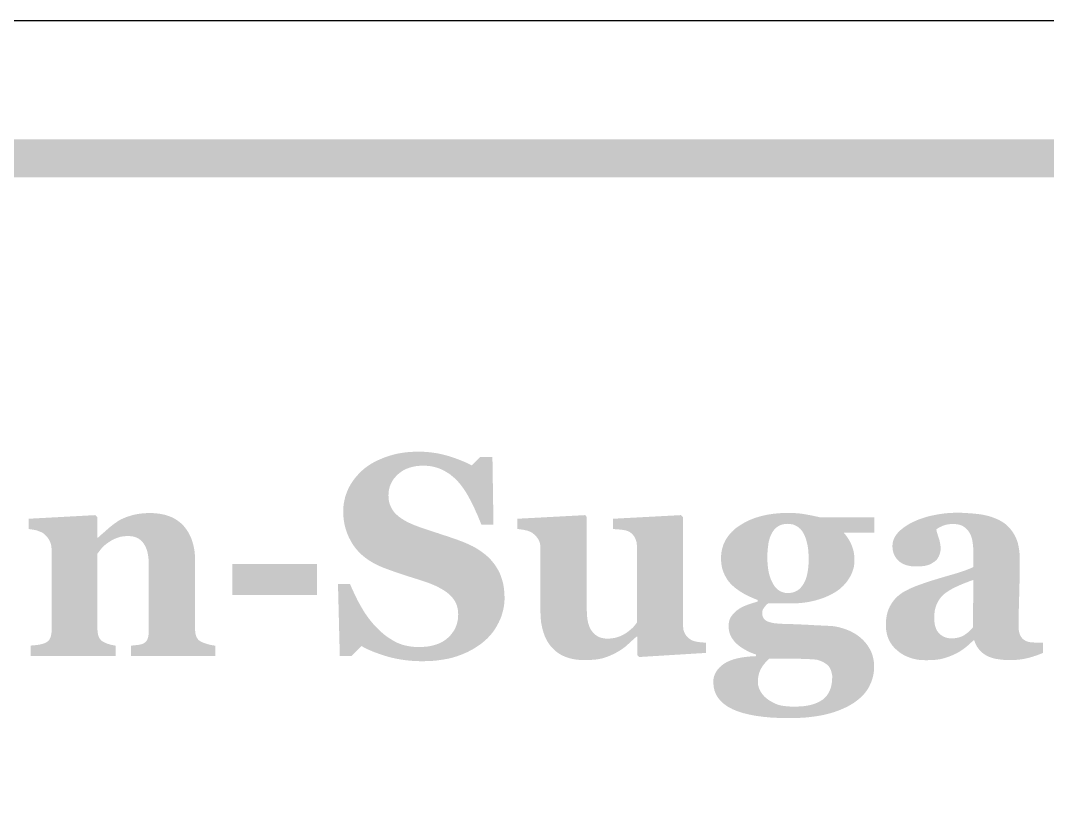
# Model space of a CAD drawing. Header units: millimetres. Extents: x 4 to 272, y 4 to 144.
# Drawn here: x 234.12 to 244.86, y 135.7 to 144.04 of the extents above; entities that cross this region are included whole.
import ezdxf

# ---------------------------------------------------------------- set-up
doc = ezdxf.new("R2010")
doc.units = ezdxf.units.MM
doc.layers.add('CUT', color=1, linetype='Continuous')
doc.layers.add('RASTER', color=7, linetype='Continuous')

msp = doc.modelspace()

# ---------------------------------------------------------------- hatches: boundary and pattern name
at = {"layer": 'RASTER'}
h = msp.add_hatch(color=7, dxfattribs=at)
h.paths.add_polyline_path([(209.2, 140.6), (209.234, 141.116), (209.337, 141.563), (209.509, 141.941), (209.75, 142.25), (210.059, 142.491), (210.438, 142.663), (210.884, 142.766), (211.4, 142.8), (268.6, 142.8), (269.116, 142.766), (269.563, 142.663), (269.941, 142.491), (270.25, 142.25), (270.491, 141.941), (270.663, 141.563), (270.766, 141.116), (270.8, 140.6), (270.8, 127.4), (270.766, 126.884), (270.662, 126.438), (270.491, 126.059), (270.25, 125.75), (269.941, 125.509), (269.563, 125.338), (269.116, 125.234), (268.6, 125.2), (211.4, 125.2), (210.884, 125.234), (210.438, 125.338), (210.059, 125.509), (209.75, 125.75), (209.509, 126.059), (209.337, 126.438), (209.234, 126.884), (209.2, 127.4)])
h.paths.add_polyline_path([(209.6, 140.6), (209.6, 127.4), (209.628, 126.978), (209.712, 126.613), (209.853, 126.303), (210.05, 126.05), (210.303, 125.853), (210.613, 125.713), (210.978, 125.628), (211.4, 125.6), (268.6, 125.6), (269.022, 125.628), (269.388, 125.713), (269.697, 125.853), (269.95, 126.05), (270.147, 126.303), (270.287, 126.613), (270.372, 126.978), (270.4, 127.4), (270.4, 140.6), (270.372, 141.022), (270.287, 141.388), (270.147, 141.697), (269.95, 141.95), (269.697, 142.147), (269.388, 142.288), (269.022, 142.372), (268.6, 142.4), (211.4, 142.4), (210.978, 142.372), (210.613, 142.288), (210.303, 142.147), (210.05, 141.95), (209.853, 141.697), (209.712, 141.388), (209.628, 141.022), (209.6, 140.6)], flags=0)
for points in [[(238.321, 137.344), (238.274, 137.345), (238.228, 137.347), (238.182, 137.351), (238.137, 137.356), (238.093, 137.363), (238.05, 137.371), (238.008, 137.38), (237.966, 137.391), (237.926, 137.403), (237.887, 137.416), (237.85, 137.429), (237.814, 137.442), (237.78, 137.457), (237.747, 137.471), (237.716, 137.487), (237.687, 137.503), (237.586, 137.4), (237.461, 137.4), (237.442, 138.151), (237.568, 138.151), (237.579, 138.125), (237.591, 138.097), (237.604, 138.07), (237.617, 138.042), (237.631, 138.013), (237.645, 137.984), (237.661, 137.955), (237.677, 137.926), (237.694, 137.897), (237.711, 137.868), (237.729, 137.84), (237.748, 137.813), (237.767, 137.787), (237.787, 137.762), (237.808, 137.737), (237.829, 137.713), (237.852, 137.69), (237.875, 137.667), (237.899, 137.645), (237.924, 137.624), (237.949, 137.605), (237.975, 137.587), (238.002, 137.57), (238.029, 137.554), (238.057, 137.539), (238.087, 137.527), (238.117, 137.516), (238.149, 137.508), (238.182, 137.501), (238.216, 137.496), (238.251, 137.493), (238.288, 137.492), (238.336, 137.494), (238.381, 137.498), (238.424, 137.506), (238.464, 137.517), (238.5, 137.53), (238.534, 137.547), (238.565, 137.567), (238.593, 137.59), (238.618, 137.615), (238.639, 137.642), (238.658, 137.67), (238.673, 137.7), (238.684, 137.731), (238.693, 137.764), (238.698, 137.799), (238.699, 137.835), (238.698, 137.865), (238.694, 137.893), (238.687, 137.921), (238.677, 137.947), (238.664, 137.972), (238.649, 137.996), (238.63, 138.018), (238.609, 138.039), (238.585, 138.06), (238.558, 138.079), (238.528, 138.098), (238.494, 138.116), (238.458, 138.134), (238.418, 138.151), (238.376, 138.167), (238.33, 138.182), (238.3, 138.192), (238.27, 138.202), (238.241, 138.211), (238.212, 138.22), (238.184, 138.229), (238.157, 138.238), (238.13, 138.247), (238.104, 138.255), (238.078, 138.264), (238.053, 138.272), (238.028, 138.281), (238.004, 138.29), (237.98, 138.298), (237.956, 138.307), (237.933, 138.316), (237.91, 138.324), (237.859, 138.346), (237.812, 138.371), (237.768, 138.397), (237.727, 138.426), (237.69, 138.457), (237.656, 138.49), (237.626, 138.525), (237.598, 138.563), (237.575, 138.602), (237.554, 138.643), (237.536, 138.685), (237.522, 138.728), (237.511, 138.771), (237.503, 138.817), (237.498, 138.863), (237.497, 138.91), (237.497, 138.941), (237.5, 138.97), (237.504, 139), (237.51, 139.029), (237.517, 139.059), (237.526, 139.087), (237.537, 139.116), (237.549, 139.144), (237.563, 139.172), (237.579, 139.199), (237.596, 139.225), (237.614, 139.25), (237.634, 139.275), (237.656, 139.299), (237.679, 139.323), (237.703, 139.345), (237.728, 139.366), (237.755, 139.385), (237.783, 139.404), (237.813, 139.421), (237.845, 139.438), (237.879, 139.453), (237.914, 139.468), (237.951, 139.482), (237.989, 139.494), (238.028, 139.505), (238.068, 139.514), (238.108, 139.521), (238.15, 139.527), (238.192, 139.531), (238.235, 139.533), (238.279, 139.534), (238.322, 139.534), (238.364, 139.531), (238.405, 139.528), (238.446, 139.522), (238.486, 139.516), (238.526, 139.507), (238.564, 139.498), (238.603, 139.487), (238.639, 139.475), (238.674, 139.463), (238.707, 139.451), (238.737, 139.439), (238.766, 139.427), (238.793, 139.415), (238.817, 139.403), (238.84, 139.391), (238.929, 139.479), (239.057, 139.479), (239.068, 138.77), (238.942, 138.77), (238.931, 138.798), (238.919, 138.827), (238.907, 138.856), (238.895, 138.885), (238.881, 138.914), (238.868, 138.944), (238.854, 138.974), (238.839, 139.003), (238.824, 139.032), (238.809, 139.06), (238.794, 139.087), (238.778, 139.113), (238.762, 139.137), (238.746, 139.16), (238.73, 139.181), (238.714, 139.202), (238.696, 139.222), (238.677, 139.242), (238.657, 139.261), (238.637, 139.278), (238.616, 139.295), (238.594, 139.31), (238.571, 139.324), (238.548, 139.337), (238.524, 139.349), (238.499, 139.359), (238.473, 139.368), (238.447, 139.375), (238.419, 139.381), (238.39, 139.385), (238.36, 139.387), (238.329, 139.388), (238.29, 139.386), (238.253, 139.382), (238.218, 139.375), (238.185, 139.365), (238.153, 139.353), (238.124, 139.338), (238.096, 139.319), (238.07, 139.298), (238.047, 139.275), (238.026, 139.251), (238.009, 139.225), (237.995, 139.198), (237.984, 139.17), (237.976, 139.141), (237.971, 139.11), (237.97, 139.077), (237.971, 139.047), (237.975, 139.018), (237.982, 138.99), (237.992, 138.964), (238.004, 138.939), (238.019, 138.916), (238.036, 138.894), (238.057, 138.874), (238.08, 138.854), (238.107, 138.835), (238.136, 138.817), (238.168, 138.799), (238.204, 138.782), (238.242, 138.766), (238.284, 138.75), (238.329, 138.734), (238.356, 138.725), (238.383, 138.716), (238.411, 138.707), (238.438, 138.698), (238.466, 138.689), (238.494, 138.68), (238.522, 138.67), (238.55, 138.661), (238.578, 138.652), (238.605, 138.643), (238.631, 138.634), (238.656, 138.625), (238.681, 138.617), (238.705, 138.608), (238.728, 138.599), (238.75, 138.591), (238.802, 138.569), (238.85, 138.546), (238.895, 138.521), (238.937, 138.493), (238.976, 138.464), (239.012, 138.433), (239.044, 138.4), (239.073, 138.365), (239.099, 138.327), (239.122, 138.288), (239.141, 138.247), (239.156, 138.203), (239.169, 138.157), (239.177, 138.109), (239.182, 138.059), (239.184, 138.006), (239.183, 137.973), (239.18, 137.94), (239.175, 137.907), (239.168, 137.874), (239.159, 137.841), (239.149, 137.809), (239.136, 137.777), (239.121, 137.746), (239.105, 137.715), (239.087, 137.685), (239.068, 137.657), (239.047, 137.63), (239.025, 137.605), (239.002, 137.581), (238.977, 137.558), (238.951, 137.536), (238.921, 137.514), (238.89, 137.493), (238.858, 137.473), (238.825, 137.455), (238.79, 137.437), (238.755, 137.422), (238.718, 137.407), (238.68, 137.394), (238.641, 137.382), (238.6, 137.372), (238.558, 137.364), (238.514, 137.357), (238.468, 137.351), (238.421, 137.347), (238.372, 137.345), (238.321, 137.344)], [(236.161, 137.4), (235.279, 137.4), (235.279, 137.507), (235.286, 137.508), (235.293, 137.508), (235.301, 137.509), (235.31, 137.51), (235.318, 137.511), (235.327, 137.512), (235.336, 137.513), (235.346, 137.514), (235.356, 137.515), (235.365, 137.517), (235.373, 137.518), (235.381, 137.52), (235.388, 137.522), (235.395, 137.524), (235.401, 137.526), (235.406, 137.529), (235.414, 137.533), (235.421, 137.538), (235.427, 137.543), (235.433, 137.549), (235.438, 137.555), (235.443, 137.561), (235.447, 137.568), (235.45, 137.576), (235.453, 137.584), (235.456, 137.593), (235.458, 137.603), (235.46, 137.614), (235.462, 137.626), (235.463, 137.638), (235.463, 137.652), (235.463, 137.667), (235.463, 138.352), (235.463, 138.388), (235.46, 138.422), (235.456, 138.454), (235.45, 138.483), (235.442, 138.51), (235.432, 138.535), (235.421, 138.557), (235.408, 138.577), (235.394, 138.595), (235.378, 138.61), (235.36, 138.623), (235.341, 138.634), (235.319, 138.642), (235.297, 138.648), (235.273, 138.651), (235.247, 138.652), (235.232, 138.652), (235.218, 138.651), (235.204, 138.65), (235.19, 138.648), (235.176, 138.646), (235.163, 138.643), (235.15, 138.639), (235.137, 138.635), (235.125, 138.63), (235.112, 138.625), (235.1, 138.619), (235.087, 138.613), (235.075, 138.607), (235.063, 138.599), (235.051, 138.592), (235.039, 138.584), (235.028, 138.576), (235.018, 138.569), (235.009, 138.561), (235, 138.554), (234.992, 138.546), (234.984, 138.539), (234.977, 138.531), (234.97, 138.524), (234.964, 138.516), (234.958, 138.509), (234.952, 138.501), (234.947, 138.495), (234.942, 138.488), (234.937, 138.482), (234.932, 138.475), (234.927, 138.469), (234.927, 137.683), (234.927, 137.67), (234.928, 137.658), (234.929, 137.647), (234.931, 137.636), (234.933, 137.625), (234.935, 137.615), (234.938, 137.606), (234.942, 137.597), (234.946, 137.589), (234.95, 137.581), (234.956, 137.574), (234.961, 137.567), (234.968, 137.561), (234.975, 137.555), (234.982, 137.55), (234.99, 137.545), (234.996, 137.542), (235.003, 137.539), (235.009, 137.536), (235.017, 137.533), (235.024, 137.53), (235.032, 137.527), (235.04, 137.524), (235.049, 137.522), (235.058, 137.519), (235.066, 137.517), (235.075, 137.515), (235.084, 137.513), (235.092, 137.511), (235.101, 137.509), (235.109, 137.508), (235.118, 137.507), (235.118, 137.4), (234.227, 137.4), (234.227, 137.507), (234.236, 137.508), (234.245, 137.509), (234.255, 137.509), (234.264, 137.51), (234.273, 137.511), (234.282, 137.513), (234.292, 137.514), (234.301, 137.515), (234.31, 137.516), (234.319, 137.518), (234.327, 137.519), (234.336, 137.521), (234.343, 137.523), (234.351, 137.525), (234.358, 137.527), (234.365, 137.529), (234.376, 137.533), (234.386, 137.538), (234.396, 137.543), (234.404, 137.549), (234.412, 137.556), (234.419, 137.563), (234.424, 137.571), (234.429, 137.579), (234.433, 137.587), (234.437, 137.597), (234.44, 137.607), (234.442, 137.618), (234.444, 137.629), (234.446, 137.641), (234.447, 137.653), (234.447, 137.667), (234.447, 138.519), (234.446, 138.53), (234.445, 138.542), (234.443, 138.553), (234.441, 138.564), (234.438, 138.575), (234.434, 138.586), (234.429, 138.597), (234.423, 138.608), (234.417, 138.619), (234.411, 138.629), (234.404, 138.639), (234.396, 138.648), (234.388, 138.657), (234.38, 138.665), (234.371, 138.673), (234.362, 138.68), (234.355, 138.685), (234.348, 138.689), (234.34, 138.693), (234.332, 138.696), (234.323, 138.7), (234.314, 138.703), (234.305, 138.707), (234.295, 138.71), (234.285, 138.712), (234.275, 138.715), (234.264, 138.717), (234.253, 138.719), (234.242, 138.721), (234.23, 138.723), (234.219, 138.724), (234.207, 138.726), (234.207, 138.833), (234.905, 138.871), (234.927, 138.849), (234.927, 138.636), (234.933, 138.636), (234.944, 138.646), (234.955, 138.656), (234.966, 138.666), (234.979, 138.677), (234.991, 138.688), (235.005, 138.699), (235.018, 138.712), (235.033, 138.724), (235.047, 138.737), (235.061, 138.749), (235.075, 138.76), (235.089, 138.771), (235.103, 138.781), (235.116, 138.79), (235.129, 138.799), (235.141, 138.808), (235.155, 138.816), (235.17, 138.825), (235.187, 138.833), (235.204, 138.84), (235.222, 138.848), (235.241, 138.855), (235.262, 138.861), (235.283, 138.868), (235.305, 138.874), (235.328, 138.879), (235.351, 138.883), (235.374, 138.886), (235.398, 138.889), (235.422, 138.891), (235.446, 138.892), (235.471, 138.893), (235.529, 138.891), (235.583, 138.884), (235.633, 138.874), (235.68, 138.859), (235.723, 138.84), (235.762, 138.816), (235.797, 138.789), (235.829, 138.757), (235.857, 138.722), (235.881, 138.684), (235.902, 138.643), (235.918, 138.6), (235.931, 138.553), (235.941, 138.504), (235.946, 138.452), (235.948, 138.398), (235.948, 137.68), (235.948, 137.667), (235.949, 137.654), (235.951, 137.642), (235.952, 137.631), (235.955, 137.621), (235.957, 137.611), (235.961, 137.602), (235.964, 137.593), (235.969, 137.586), (235.974, 137.578), (235.98, 137.571), (235.987, 137.564), (235.995, 137.558), (236.004, 137.552), (236.014, 137.547), (236.024, 137.542), (236.03, 137.54), (236.037, 137.537), (236.044, 137.534), (236.051, 137.532), (236.058, 137.529), (236.066, 137.527), (236.074, 137.524), (236.082, 137.522), (236.091, 137.519), (236.1, 137.517), (236.109, 137.515), (236.119, 137.513), (236.129, 137.511), (236.139, 137.509), (236.15, 137.508), (236.161, 137.507)], [(241.292, 137.431), (240.593, 137.388), (240.571, 137.409), (240.571, 137.601), (240.563, 137.601), (240.55, 137.589), (240.538, 137.578), (240.525, 137.567), (240.513, 137.556), (240.501, 137.545), (240.489, 137.534), (240.477, 137.523), (240.465, 137.512), (240.453, 137.501), (240.44, 137.491), (240.427, 137.481), (240.413, 137.471), (240.398, 137.461), (240.383, 137.452), (240.368, 137.443), (240.352, 137.434), (240.333, 137.424), (240.315, 137.415), (240.297, 137.407), (240.279, 137.399), (240.261, 137.392), (240.244, 137.386), (240.227, 137.38), (240.21, 137.375), (240.193, 137.371), (240.173, 137.367), (240.152, 137.363), (240.128, 137.361), (240.103, 137.359), (240.076, 137.357), (240.047, 137.356), (240.016, 137.356), (239.962, 137.358), (239.912, 137.364), (239.865, 137.375), (239.821, 137.389), (239.78, 137.408), (239.742, 137.431), (239.708, 137.458), (239.677, 137.489), (239.649, 137.524), (239.625, 137.563), (239.605, 137.605), (239.589, 137.65), (239.576, 137.699), (239.566, 137.751), (239.561, 137.807), (239.559, 137.866), (239.559, 138.525), (239.559, 138.539), (239.558, 138.552), (239.556, 138.565), (239.554, 138.577), (239.55, 138.588), (239.547, 138.599), (239.542, 138.609), (239.537, 138.618), (239.531, 138.627), (239.525, 138.635), (239.519, 138.644), (239.511, 138.652), (239.504, 138.66), (239.496, 138.667), (239.487, 138.675), (239.479, 138.682), (239.471, 138.687), (239.463, 138.692), (239.454, 138.696), (239.445, 138.701), (239.435, 138.704), (239.425, 138.708), (239.414, 138.711), (239.402, 138.713), (239.391, 138.716), (239.379, 138.718), (239.368, 138.719), (239.358, 138.721), (239.347, 138.723), (239.337, 138.724), (239.327, 138.725), (239.317, 138.726), (239.317, 138.833), (240.028, 138.871), (240.044, 138.849), (240.044, 137.875), (240.045, 137.838), (240.048, 137.804), (240.052, 137.773), (240.058, 137.744), (240.067, 137.717), (240.076, 137.693), (240.088, 137.671), (240.102, 137.652), (240.117, 137.635), (240.133, 137.621), (240.151, 137.608), (240.17, 137.598), (240.191, 137.59), (240.213, 137.585), (240.236, 137.581), (240.261, 137.58), (240.286, 137.581), (240.311, 137.584), (240.336, 137.588), (240.359, 137.594), (240.382, 137.601), (240.405, 137.611), (240.426, 137.622), (240.448, 137.634), (240.468, 137.648), (240.486, 137.662), (240.503, 137.676), (240.519, 137.69), (240.534, 137.705), (240.547, 137.72), (240.558, 137.735), (240.568, 137.75), (240.568, 138.54), (240.568, 138.552), (240.567, 138.564), (240.566, 138.576), (240.564, 138.587), (240.561, 138.598), (240.558, 138.609), (240.554, 138.619), (240.549, 138.629), (240.544, 138.639), (240.539, 138.648), (240.533, 138.657), (240.526, 138.665), (240.519, 138.673), (240.511, 138.68), (240.503, 138.687), (240.494, 138.693), (240.487, 138.698), (240.479, 138.702), (240.471, 138.705), (240.462, 138.708), (240.452, 138.711), (240.441, 138.713), (240.43, 138.715), (240.418, 138.717), (240.406, 138.718), (240.394, 138.72), (240.381, 138.721), (240.369, 138.722), (240.356, 138.723), (240.343, 138.724), (240.331, 138.725), (240.318, 138.726), (240.318, 138.833), (241.028, 138.871), (241.05, 138.849), (241.05, 137.718), (241.051, 137.705), (241.052, 137.693), (241.053, 137.682), (241.055, 137.67), (241.058, 137.66), (241.062, 137.65), (241.066, 137.64), (241.071, 137.631), (241.076, 137.622), (241.082, 137.613), (241.089, 137.605), (241.096, 137.598), (241.104, 137.59), (241.112, 137.583), (241.121, 137.576), (241.131, 137.57), (241.138, 137.566), (241.146, 137.562), (241.154, 137.558), (241.163, 137.555), (241.172, 137.552), (241.182, 137.55), (241.192, 137.548), (241.203, 137.546), (241.215, 137.544), (241.226, 137.543), (241.237, 137.542), (241.248, 137.54), (241.259, 137.54), (241.27, 137.539), (241.281, 137.538), (241.292, 137.538)], [(237.224, 138.037), (236.336, 138.037), (236.336, 138.361), (237.224, 138.361)]]:
    msp.add_hatch(color=7, dxfattribs=at).paths.add_polyline_path(points)
h = msp.add_hatch(color=7, dxfattribs=at)
h.paths.add_polyline_path([(243.051, 138.689), (242.729, 138.689), (242.743, 138.673), (242.756, 138.656), (242.768, 138.64), (242.779, 138.623), (242.789, 138.606), (242.799, 138.588), (242.807, 138.571), (242.815, 138.553), (242.821, 138.535), (242.827, 138.517), (242.832, 138.498), (242.836, 138.48), (242.839, 138.461), (242.841, 138.442), (242.843, 138.423), (242.843, 138.403), (242.842, 138.378), (242.84, 138.354), (242.836, 138.329), (242.83, 138.305), (242.822, 138.282), (242.813, 138.259), (242.802, 138.236), (242.789, 138.214), (242.775, 138.192), (242.76, 138.171), (242.744, 138.152), (242.726, 138.133), (242.708, 138.116), (242.689, 138.099), (242.668, 138.084), (242.647, 138.069), (242.624, 138.056), (242.6, 138.042), (242.576, 138.03), (242.55, 138.019), (242.523, 138.008), (242.496, 137.998), (242.467, 137.989), (242.438, 137.98), (242.407, 137.973), (242.376, 137.966), (242.345, 137.96), (242.312, 137.956), (242.279, 137.952), (242.246, 137.95), (242.212, 137.948), (242.177, 137.948), (241.938, 137.948), (241.934, 137.944), (241.929, 137.94), (241.924, 137.936), (241.919, 137.931), (241.915, 137.925), (241.91, 137.919), (241.904, 137.913), (241.899, 137.906), (241.894, 137.899), (241.89, 137.892), (241.886, 137.885), (241.883, 137.878), (241.881, 137.871), (241.879, 137.864), (241.878, 137.858), (241.878, 137.851), (241.879, 137.836), (241.881, 137.821), (241.885, 137.808), (241.891, 137.797), (241.898, 137.786), (241.907, 137.777), (241.917, 137.769), (241.929, 137.762), (241.943, 137.756), (241.96, 137.751), (241.979, 137.746), (242.001, 137.742), (242.026, 137.739), (242.053, 137.737), (242.083, 137.735), (242.115, 137.734), (242.149, 137.733), (242.182, 137.732), (242.216, 137.731), (242.249, 137.73), (242.283, 137.728), (242.317, 137.727), (242.351, 137.725), (242.385, 137.723), (242.418, 137.721), (242.448, 137.719), (242.476, 137.718), (242.502, 137.717), (242.525, 137.716), (242.545, 137.715), (242.564, 137.714), (242.58, 137.713), (242.601, 137.712), (242.622, 137.71), (242.643, 137.707), (242.664, 137.703), (242.685, 137.698), (242.706, 137.692), (242.727, 137.686), (242.748, 137.679), (242.769, 137.671), (242.788, 137.663), (242.808, 137.654), (242.826, 137.644), (242.844, 137.634), (242.861, 137.624), (242.877, 137.612), (242.893, 137.601), (242.91, 137.587), (242.925, 137.573), (242.94, 137.558), (242.955, 137.542), (242.968, 137.525), (242.981, 137.508), (242.993, 137.489), (243.004, 137.47), (243.015, 137.449), (243.024, 137.428), (243.031, 137.406), (243.037, 137.384), (243.042, 137.36), (243.046, 137.336), (243.048, 137.311), (243.048, 137.286), (243.048, 137.258), (243.045, 137.231), (243.041, 137.204), (243.035, 137.178), (243.027, 137.152), (243.018, 137.126), (243.007, 137.101), (242.995, 137.076), (242.981, 137.052), (242.965, 137.029), (242.947, 137.006), (242.927, 136.985), (242.906, 136.964), (242.883, 136.944), (242.858, 136.925), (242.832, 136.906), (242.802, 136.888), (242.771, 136.871), (242.738, 136.855), (242.704, 136.84), (242.669, 136.826), (242.632, 136.813), (242.594, 136.801), (242.554, 136.791), (242.512, 136.781), (242.468, 136.773), (242.422, 136.766), (242.373, 136.76), (242.322, 136.755), (242.268, 136.752), (242.212, 136.75), (242.153, 136.75), (242.06, 136.751), (241.972, 136.755), (241.89, 136.763), (241.814, 136.773), (241.744, 136.786), (241.679, 136.802), (241.62, 136.821), (241.567, 136.843), (241.52, 136.868), (241.48, 136.896), (241.445, 136.927), (241.417, 136.961), (241.395, 136.997), (241.379, 137.037), (241.37, 137.079), (241.367, 137.125), (241.368, 137.153), (241.373, 137.18), (241.382, 137.206), (241.394, 137.23), (241.409, 137.253), (241.428, 137.275), (241.45, 137.296), (241.475, 137.315), (241.504, 137.333), (241.537, 137.348), (241.573, 137.362), (241.614, 137.373), (241.658, 137.382), (241.705, 137.389), (241.757, 137.394), (241.812, 137.397), (241.812, 137.415), (241.779, 137.426), (241.748, 137.439), (241.719, 137.453), (241.692, 137.468), (241.667, 137.483), (241.643, 137.5), (241.622, 137.517), (241.602, 137.535), (241.584, 137.555), (241.569, 137.575), (241.556, 137.595), (241.545, 137.617), (241.537, 137.639), (241.531, 137.662), (241.528, 137.686), (241.526, 137.711), (241.527, 137.726), (241.528, 137.74), (241.531, 137.754), (241.534, 137.767), (241.538, 137.78), (241.543, 137.792), (241.549, 137.804), (241.556, 137.815), (241.564, 137.825), (241.572, 137.835), (241.581, 137.845), (241.591, 137.854), (241.601, 137.864), (241.611, 137.873), (241.622, 137.881), (241.633, 137.889), (241.644, 137.896), (241.655, 137.903), (241.667, 137.909), (241.679, 137.915), (241.691, 137.921), (241.705, 137.926), (241.719, 137.932), (241.733, 137.937), (241.747, 137.942), (241.761, 137.946), (241.774, 137.951), (241.787, 137.955), (241.799, 137.958), (241.81, 137.962), (241.821, 137.965), (241.831, 137.968), (241.831, 137.984), (241.783, 138.003), (241.739, 138.023), (241.697, 138.044), (241.659, 138.066), (241.625, 138.089), (241.593, 138.112), (241.565, 138.137), (241.54, 138.163), (241.518, 138.19), (241.5, 138.219), (241.484, 138.249), (241.471, 138.28), (241.46, 138.313), (241.453, 138.348), (241.449, 138.384), (241.447, 138.421), (241.45, 138.473), (241.46, 138.523), (241.475, 138.57), (241.497, 138.615), (241.525, 138.656), (241.559, 138.695), (241.599, 138.732), (241.646, 138.765), (241.697, 138.795), (241.752, 138.822), (241.81, 138.844), (241.871, 138.862), (241.935, 138.876), (242.003, 138.886), (242.074, 138.892), (242.149, 138.894), (242.174, 138.894), (242.198, 138.893), (242.223, 138.892), (242.247, 138.89), (242.271, 138.888), (242.295, 138.885), (242.318, 138.881), (242.342, 138.877), (242.364, 138.873), (242.385, 138.869), (242.405, 138.865), (242.423, 138.861), (242.44, 138.858), (242.456, 138.854), (242.47, 138.851), (242.483, 138.847), (243.051, 138.847)])
h.paths.add_polyline_path([(242.364, 138.409), (242.363, 138.451), (242.361, 138.49), (242.357, 138.528), (242.351, 138.563), (242.343, 138.595), (242.334, 138.626), (242.323, 138.654), (242.31, 138.68), (242.296, 138.704), (242.279, 138.724), (242.261, 138.741), (242.241, 138.755), (242.219, 138.766), (242.196, 138.774), (242.17, 138.778), (242.143, 138.78), (242.129, 138.779), (242.115, 138.778), (242.102, 138.776), (242.09, 138.773), (242.077, 138.769), (242.066, 138.765), (242.054, 138.759), (242.043, 138.753), (242.033, 138.746), (242.023, 138.738), (242.014, 138.729), (242.005, 138.72), (241.997, 138.709), (241.989, 138.699), (241.981, 138.687), (241.975, 138.674), (241.969, 138.662), (241.963, 138.648), (241.958, 138.635), (241.954, 138.62), (241.95, 138.606), (241.946, 138.59), (241.943, 138.574), (241.941, 138.558), (241.939, 138.541), (241.937, 138.524), (241.936, 138.507), (241.934, 138.49), (241.933, 138.473), (241.933, 138.456), (241.932, 138.439), (241.932, 138.421), (241.933, 138.382), (241.936, 138.345), (241.94, 138.309), (241.946, 138.276), (241.954, 138.244), (241.963, 138.214), (241.975, 138.185), (241.988, 138.159), (242.002, 138.135), (242.019, 138.114), (242.036, 138.096), (242.055, 138.082), (242.076, 138.071), (242.098, 138.063), (242.121, 138.058), (242.146, 138.056), (242.172, 138.058), (242.196, 138.062), (242.218, 138.069), (242.239, 138.079), (242.259, 138.092), (242.277, 138.108), (242.293, 138.127), (242.308, 138.149), (242.321, 138.173), (242.333, 138.199), (242.342, 138.228), (242.35, 138.26), (242.356, 138.294), (242.361, 138.33), (242.363, 138.368), (242.364, 138.409)], flags=0)
h.paths.add_polyline_path([(242.61, 137.179), (242.61, 137.191), (242.609, 137.204), (242.606, 137.216), (242.603, 137.228), (242.599, 137.241), (242.595, 137.253), (242.589, 137.265), (242.583, 137.278), (242.574, 137.29), (242.564, 137.301), (242.552, 137.312), (242.537, 137.322), (242.521, 137.332), (242.502, 137.341), (242.481, 137.35), (242.458, 137.358), (242.444, 137.36), (242.427, 137.362), (242.409, 137.363), (242.388, 137.365), (242.365, 137.366), (242.341, 137.367), (242.314, 137.368), (242.284, 137.369), (242.253, 137.37), (242.218, 137.371), (242.181, 137.371), (242.141, 137.371), (242.098, 137.372), (242.052, 137.372), (242.004, 137.372), (241.953, 137.372), (241.94, 137.361), (241.928, 137.349), (241.917, 137.337), (241.906, 137.324), (241.895, 137.311), (241.885, 137.297), (241.876, 137.283), (241.867, 137.268), (241.859, 137.253), (241.852, 137.237), (241.846, 137.22), (241.841, 137.202), (241.837, 137.183), (241.835, 137.164), (241.833, 137.144), (241.833, 137.123), (241.833, 137.114), (241.834, 137.104), (241.835, 137.095), (241.838, 137.085), (241.841, 137.075), (241.844, 137.064), (241.848, 137.053), (241.853, 137.043), (241.859, 137.032), (241.865, 137.021), (241.872, 137.01), (241.879, 137), (241.888, 136.99), (241.897, 136.98), (241.907, 136.97), (241.917, 136.961), (241.93, 136.95), (241.944, 136.94), (241.958, 136.931), (241.972, 136.923), (241.986, 136.915), (242.001, 136.907), (242.016, 136.9), (242.032, 136.894), (242.048, 136.888), (242.067, 136.883), (242.088, 136.879), (242.111, 136.876), (242.136, 136.873), (242.162, 136.871), (242.191, 136.87), (242.222, 136.87), (242.268, 136.871), (242.311, 136.874), (242.351, 136.88), (242.389, 136.888), (242.423, 136.898), (242.455, 136.911), (242.484, 136.926), (242.511, 136.943), (242.534, 136.963), (242.554, 136.985), (242.571, 137.01), (242.585, 137.039), (242.596, 137.069), (242.604, 137.103), (242.609, 137.14), (242.61, 137.179)], flags=0)
h = msp.add_hatch(color=7, dxfattribs=at)
h.paths.add_polyline_path([(244.815, 137.431), (244.798, 137.424), (244.781, 137.417), (244.763, 137.411), (244.745, 137.404), (244.725, 137.398), (244.705, 137.391), (244.684, 137.385), (244.663, 137.379), (244.64, 137.374), (244.618, 137.369), (244.595, 137.365), (244.572, 137.362), (244.549, 137.359), (244.525, 137.358), (244.501, 137.356), (244.477, 137.356), (244.433, 137.357), (244.392, 137.359), (244.355, 137.364), (244.32, 137.369), (244.289, 137.377), (244.26, 137.386), (244.234, 137.397), (244.211, 137.41), (244.191, 137.424), (244.172, 137.439), (244.155, 137.456), (244.14, 137.475), (244.126, 137.494), (244.114, 137.516), (244.104, 137.538), (244.096, 137.563), (244.087, 137.563), (244.075, 137.55), (244.062, 137.539), (244.05, 137.527), (244.038, 137.516), (244.026, 137.506), (244.014, 137.496), (244.003, 137.487), (243.991, 137.478), (243.979, 137.469), (243.967, 137.461), (243.955, 137.453), (243.943, 137.445), (243.931, 137.438), (243.918, 137.431), (243.905, 137.424), (243.892, 137.418), (243.875, 137.41), (243.858, 137.403), (243.841, 137.396), (243.825, 137.39), (243.808, 137.384), (243.792, 137.379), (243.776, 137.374), (243.76, 137.37), (243.743, 137.366), (243.725, 137.363), (243.705, 137.361), (243.683, 137.358), (243.66, 137.357), (243.636, 137.356), (243.609, 137.355), (243.582, 137.355), (243.54, 137.356), (243.5, 137.361), (243.461, 137.369), (243.424, 137.38), (243.389, 137.394), (243.355, 137.411), (243.322, 137.431), (243.292, 137.455), (243.263, 137.481), (243.239, 137.509), (243.218, 137.539), (243.201, 137.572), (243.188, 137.606), (243.179, 137.642), (243.173, 137.68), (243.171, 137.721), (243.172, 137.744), (243.173, 137.767), (243.175, 137.788), (243.178, 137.809), (243.182, 137.829), (243.186, 137.848), (243.192, 137.866), (243.198, 137.883), (243.205, 137.899), (243.212, 137.915), (243.221, 137.93), (243.23, 137.945), (243.239, 137.96), (243.25, 137.974), (243.261, 137.988), (243.272, 138.001), (243.284, 138.012), (243.295, 138.023), (243.307, 138.033), (243.32, 138.043), (243.333, 138.053), (243.346, 138.062), (243.36, 138.07), (243.374, 138.078), (243.389, 138.086), (243.404, 138.093), (243.419, 138.101), (243.435, 138.108), (243.451, 138.115), (243.467, 138.122), (243.484, 138.129), (243.501, 138.135), (243.535, 138.147), (243.57, 138.16), (243.607, 138.172), (243.646, 138.185), (243.686, 138.197), (243.728, 138.21), (243.772, 138.223), (243.817, 138.236), (243.862, 138.249), (243.903, 138.261), (243.942, 138.273), (243.977, 138.285), (244.009, 138.296), (244.038, 138.308), (244.064, 138.318), (244.087, 138.329), (244.087, 138.469), (244.087, 138.479), (244.087, 138.489), (244.086, 138.5), (244.085, 138.512), (244.085, 138.524), (244.084, 138.537), (244.082, 138.551), (244.081, 138.566), (244.079, 138.581), (244.077, 138.595), (244.075, 138.608), (244.072, 138.621), (244.069, 138.634), (244.065, 138.645), (244.061, 138.657), (244.056, 138.667), (244.051, 138.679), (244.044, 138.69), (244.037, 138.7), (244.03, 138.71), (244.021, 138.72), (244.012, 138.729), (244.002, 138.738), (243.992, 138.746), (243.98, 138.754), (243.968, 138.76), (243.955, 138.766), (243.941, 138.77), (243.926, 138.774), (243.91, 138.776), (243.893, 138.778), (243.876, 138.778), (243.86, 138.778), (243.845, 138.777), (243.831, 138.776), (243.817, 138.774), (243.804, 138.771), (243.791, 138.768), (243.779, 138.764), (243.768, 138.76), (243.758, 138.756), (243.748, 138.751), (243.738, 138.746), (243.729, 138.742), (243.721, 138.737), (243.713, 138.732), (243.706, 138.728), (243.699, 138.723), (243.7, 138.715), (243.702, 138.706), (243.704, 138.696), (243.707, 138.686), (243.711, 138.674), (243.714, 138.662), (243.719, 138.648), (243.724, 138.633), (243.728, 138.618), (243.733, 138.604), (243.736, 138.589), (243.739, 138.574), (243.741, 138.56), (243.743, 138.546), (243.744, 138.532), (243.744, 138.518), (243.744, 138.511), (243.743, 138.504), (243.742, 138.497), (243.741, 138.49), (243.739, 138.482), (243.737, 138.473), (243.734, 138.465), (243.731, 138.455), (243.727, 138.446), (243.724, 138.438), (243.719, 138.43), (243.715, 138.422), (243.71, 138.415), (243.705, 138.408), (243.699, 138.402), (243.693, 138.396), (243.684, 138.389), (243.676, 138.382), (243.666, 138.376), (243.657, 138.37), (243.648, 138.365), (243.638, 138.36), (243.628, 138.355), (243.617, 138.351), (243.606, 138.347), (243.594, 138.344), (243.58, 138.341), (243.565, 138.339), (243.548, 138.337), (243.53, 138.336), (243.51, 138.335), (243.489, 138.335), (243.459, 138.335), (243.431, 138.338), (243.405, 138.343), (243.381, 138.349), (243.359, 138.358), (243.338, 138.368), (243.32, 138.38), (243.303, 138.394), (243.288, 138.409), (243.276, 138.426), (243.265, 138.443), (243.256, 138.462), (243.249, 138.482), (243.244, 138.503), (243.241, 138.525), (243.24, 138.548), (243.241, 138.569), (243.244, 138.588), (243.249, 138.608), (243.257, 138.626), (243.266, 138.644), (243.277, 138.662), (243.29, 138.679), (243.305, 138.696), (243.322, 138.712), (243.34, 138.727), (243.358, 138.741), (243.378, 138.755), (243.398, 138.768), (243.419, 138.781), (243.441, 138.792), (243.464, 138.803), (243.488, 138.814), (243.512, 138.824), (243.537, 138.833), (243.564, 138.842), (243.591, 138.851), (243.618, 138.858), (243.647, 138.865), (243.677, 138.871), (243.707, 138.877), (243.736, 138.882), (243.764, 138.886), (243.792, 138.89), (243.82, 138.892), (243.847, 138.894), (243.874, 138.895), (243.899, 138.896), (243.935, 138.895), (243.969, 138.895), (244.003, 138.893), (244.036, 138.891), (244.068, 138.889), (244.099, 138.886), (244.13, 138.883), (244.16, 138.879), (244.189, 138.874), (244.218, 138.868), (244.246, 138.861), (244.273, 138.853), (244.299, 138.844), (244.325, 138.833), (244.35, 138.822), (244.374, 138.809), (244.396, 138.796), (244.417, 138.781), (244.437, 138.764), (244.456, 138.746), (244.473, 138.727), (244.489, 138.706), (244.504, 138.684), (244.518, 138.66), (244.531, 138.635), (244.542, 138.608), (244.551, 138.579), (244.558, 138.548), (244.564, 138.516), (244.568, 138.481), (244.571, 138.445), (244.572, 138.406), (244.572, 138.364), (244.571, 138.32), (244.571, 138.274), (244.57, 138.225), (244.569, 138.175), (244.568, 138.123), (244.567, 138.07), (244.565, 138.014), (244.564, 137.959), (244.562, 137.91), (244.561, 137.865), (244.56, 137.826), (244.56, 137.791), (244.559, 137.761), (244.559, 137.735), (244.559, 137.715), (244.559, 137.699), (244.56, 137.684), (244.561, 137.669), (244.564, 137.656), (244.566, 137.643), (244.57, 137.632), (244.574, 137.621), (244.578, 137.611), (244.584, 137.602), (244.59, 137.593), (244.596, 137.585), (244.603, 137.578), (244.611, 137.571), (244.62, 137.565), (244.629, 137.559), (244.639, 137.554), (244.646, 137.551), (244.653, 137.549), (244.662, 137.546), (244.671, 137.544), (244.681, 137.543), (244.693, 137.542), (244.705, 137.541), (244.718, 137.54), (244.731, 137.539), (244.744, 137.539), (244.756, 137.539), (244.769, 137.538), (244.781, 137.538), (244.792, 137.538), (244.804, 137.538), (244.815, 137.538)])
h.paths.add_polyline_path([(244.087, 138.194), (244.066, 138.187), (244.046, 138.18), (244.026, 138.172), (244.005, 138.164), (243.985, 138.156), (243.965, 138.148), (243.944, 138.139), (243.924, 138.13), (243.905, 138.121), (243.886, 138.112), (243.868, 138.103), (243.851, 138.093), (243.835, 138.084), (243.82, 138.074), (243.806, 138.065), (243.792, 138.055), (243.779, 138.044), (243.767, 138.033), (243.755, 138.021), (243.744, 138.008), (243.734, 137.995), (243.724, 137.98), (243.716, 137.966), (243.708, 137.95), (243.7, 137.934), (243.694, 137.917), (243.689, 137.899), (243.684, 137.881), (243.681, 137.862), (243.679, 137.842), (243.677, 137.821), (243.677, 137.8), (243.678, 137.772), (243.68, 137.747), (243.684, 137.723), (243.69, 137.701), (243.697, 137.682), (243.706, 137.664), (243.717, 137.648), (243.729, 137.634), (243.742, 137.622), (243.756, 137.612), (243.771, 137.603), (243.787, 137.596), (243.803, 137.59), (243.82, 137.586), (243.838, 137.584), (243.857, 137.583), (243.877, 137.584), (243.895, 137.585), (243.913, 137.588), (243.93, 137.591), (243.946, 137.596), (243.962, 137.602), (243.976, 137.608), (243.99, 137.616), (244.002, 137.625), (244.015, 137.634), (244.027, 137.643), (244.038, 137.653), (244.05, 137.663), (244.061, 137.674), (244.071, 137.686), (244.081, 137.697)], flags=0)

# ---------------------------------------------------------------- linework, layer by layer
at = {"layer": 'CUT'}
msp.add_lwpolyline([(210.999, 144.04), (269.001, 144.04)], dxfattribs=at)

doc.saveas('drawing.dxf')
